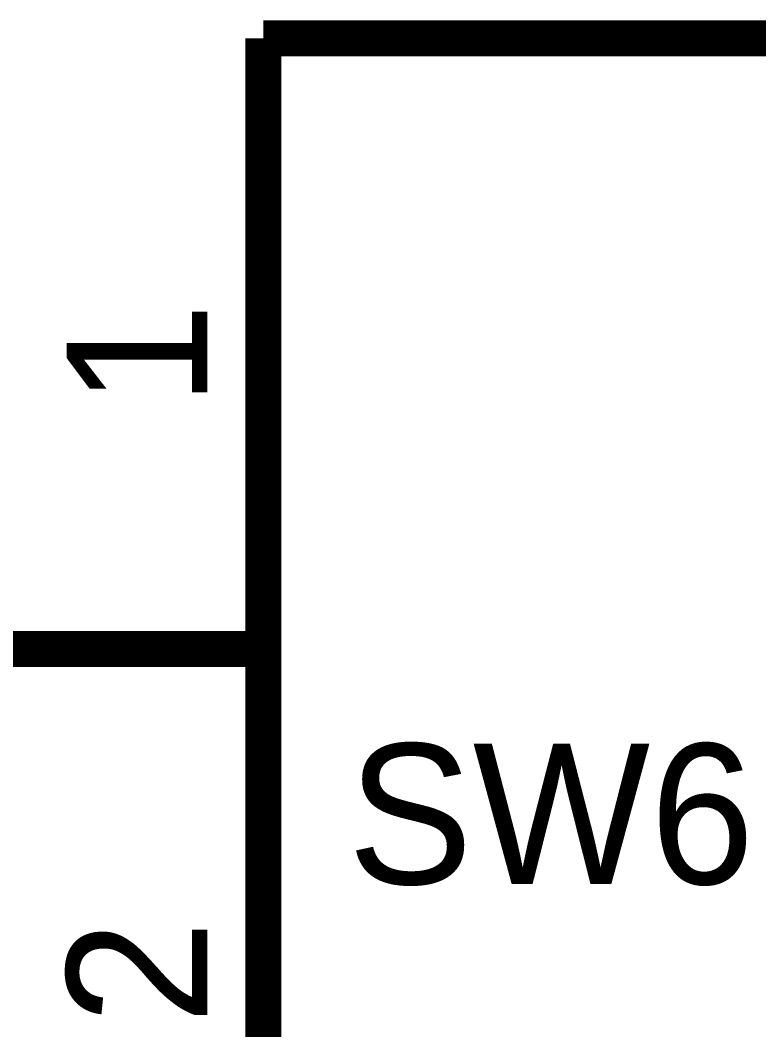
# Model space of a CAD drawing. Header units: inches. Extents: x 0 to 31.5, y 0 to 22.3.
# Drawn here: x 2.8233 to 3.065, y 2.9753 to 3.3056 of the extents above; entities that cross this region are included whole.
import ezdxf

# ---------------------------------------------------------------- set-up
doc = ezdxf.new("R2010")
doc.units = ezdxf.units.IN
doc.header["$MEASUREMENT"] = 0
doc.layers.add('Sheet', color=255, linetype='Continuous')

msp = doc.modelspace()

# ---------------------------------------------------------------- linework, layer by layer
at = {"layer": 'Sheet'}
for points in [[(2.90289, 3.0999, 0.0118, 0.0118, 0), (2.90289, 3.29975, 0.0118, 0.0118, 0)], [(2.90289, 3.29975, 0.0118, 0.0118, 0), (3.20374, 3.29975, 0.0118, 0.0118, 0), (3.50344, 3.29975, 0.0118, 0.0118, 0)], [(2.90289, 3.19982, 0.0118, 0.0118, 0), (2.90289, 3.0999, 0.0118, 0.0118, 0)], [(2.90289, 3.19982, 0.0118, 0.0118, 0), (2.90289, 3.13895, 0.0118, 0.0118, 0)], [(2.90289, 3.0999, 0.0118, 0.0118, 0), (2.80299, 3.0999, 0.0118, 0.0118, 0)], [(2.90289, 3.0999, 0.0118, 0.0118, 0), (2.90289, 2.89891, 0.0118, 0.0118, 0)], [(2.90289, 2.99998, 0.0118, 0.0118, 0), (2.90289, 3.0999, 0.0118, 0.0118, 0)], [(2.90289, 2.99998, 0.0118, 0.0118, 0), (2.90289, 3.0597, 0.0118, 0.0118, 0)]]:
    msp.add_lwpolyline(points, format="xyseb", dxfattribs=at)

# ---------------------------------------------------------------- texts
for s, p in [('1', (2.88451, 3.17915)), ('2', (2.88451, 2.97701))]:
    msp.add_text(s, height=0.04594, rotation=90, dxfattribs=at).set_placement(p)
msp.add_text('SW6', height=0.045941, dxfattribs=at).set_placement((2.93045, 3.02295))

doc.saveas('drawing.dxf')
